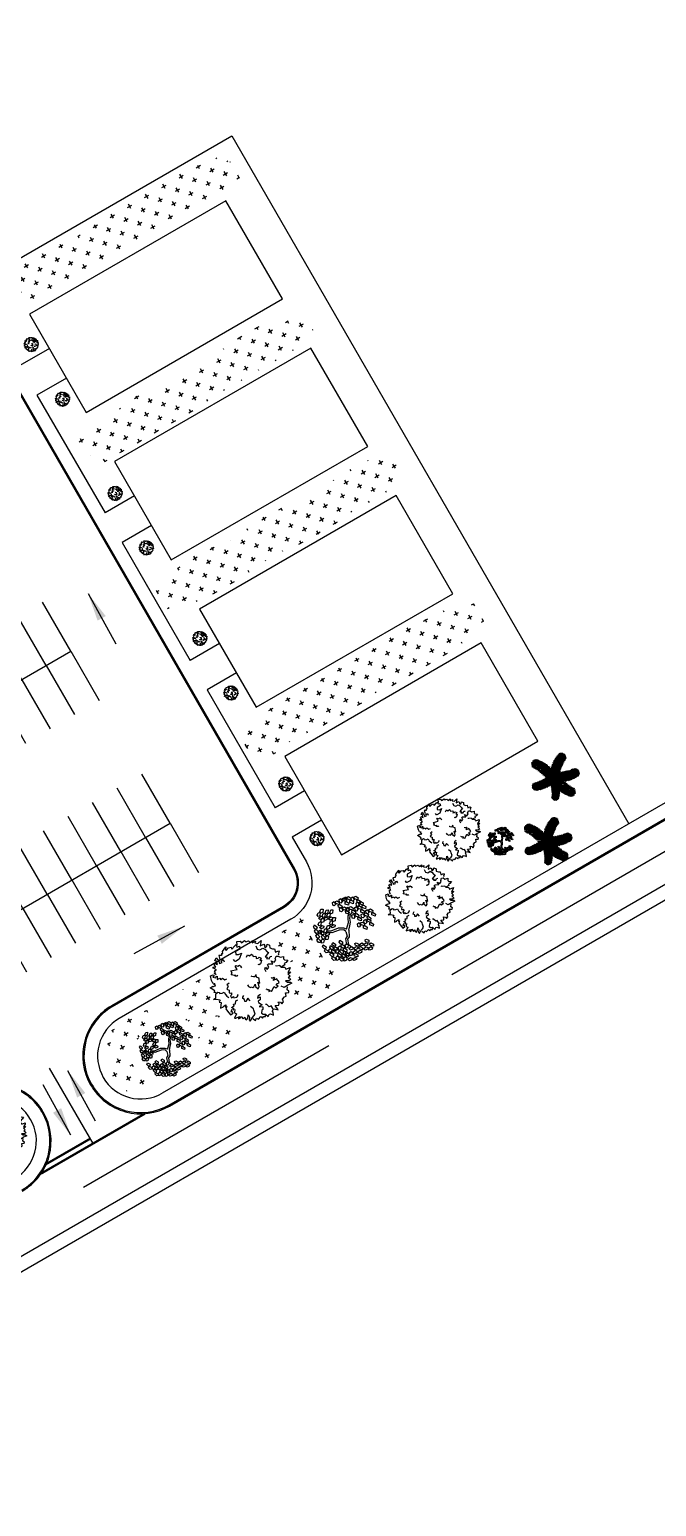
# Model space of a CAD drawing. Header units: metres. Extents: x 99558 to 100446, y 49739 to 50255.
# Drawn here: x 100042.4 to 100097.7, y 49994.8 to 50125 of the extents above; entities that cross this region are included whole.
import ezdxf

# ---------------------------------------------------------------- set-up
doc = ezdxf.new("R2010")
doc.units = ezdxf.units.M
doc.header["$MEASUREMENT"] = 0
doc.linetypes.add('DASHED2', pattern=[0.375, 0.25, -0.125])
for name, color, linetype in [('BuildingOutline', 200, 'Continuous'), ('Grass', 252, 'Continuous'), ('ParkingSpace', 9, 'Continuous'), ('RoadMarkings', 252, 'Continuous'), ('SiteBoundary', 10, 'Continuous'), ('Vegetations', 74, 'Continuous'), ('Walkway', 104, 'Continuous')]:
    doc.layers.add(name, color=color, linetype=linetype)
doc.styles.get("Standard").update_dxf_attribs({"font": 'arial.ttf'})
doc.dimstyles.new('BuildingStyle', dxfattribs={"dimtxt": 2.5, "dimasz": 2.5, "dimexe": 2.5, "dimexo": 0.0625, "dimgap": 2.5, "dimtad": 0, "dimtih": 1, "dimtoh": 1, "dimdec": 0, "dimzin": 0, "dimdsep": 46, "dimtxsty": 'Standard', "dimcen": 0.09, "dimadec": 0, "dimazin": 0, "dimtfac": 1, "dimtdec": 0, "dimtofl": 0, "dimtmove": 2, "dimatfit": 3, "dimfxl": 1, "dimtolj": 1, "dimtzin": 0, "dimarcsym": 0})
pattern_1 = [(30, (100000, 50000), (0.320272, 1.195272), [0.4375, -1.3125]), (120, (100000.2988, 49999.9199), (-1.195272, 0.320272), [0.4375, -1.3125])]

# ---------------------------------------------------------------- blocks, each defined once
blk = doc.blocks.new('ParkingSpaces')
at = {"layer": 'ParkingSpace'}
for points in [[(-17.5, 0), (-17.5, 5)], [(-15, 0), (-15, 5)], [(-12.5, 0), (-12.5, 5)], [(-10, 0), (-10, 5)], [(-7.5, 0), (-7.5, 5)], [(-5, 0), (-5, 5)], [(-2.5, 0), (-2.5, 5)], [(-2.5, 0), (-2.5, 5)], [(0, 0), (0, 5)], [(0, 0), (-17.5, 0)], [(0, 0), (-17.5, 0)], [(0, 0), (0, -5)], [(-17.5, 0), (-17.5, -5)], [(-15, 0), (-15, -5)], [(-12.5, 0), (-12.5, -5)], [(-10, 0), (-10, -5)], [(-7.5, 0), (-7.5, -5)], [(-5, 0), (-5, -5)], [(-2.5, 0), (-2.5, -5)], [(-2.5, 0), (-2.5, -5)]]:
    blk.add_lwpolyline(points, dxfattribs=at)
blk = doc.blocks.new('TREE-13')
for points in [[(-21.6, 67.4), (-19.6, 66.7), (-18.7, 69.8), (-10.8, 73.3), (-12.8, 70), (-12.8, 68.1), (-7.5, 69.8), (-3.6, 68.8), (-4.1, 65.4), (2.2, 67.7), (5.1, 68.1), (4, 64.4), (8, 63.4), (6.5, 59.2), (-1.2, 59.2), (-3.2, 55.4), (0.6, 52.9), (5.6, 52.5), (-2.3, 46.3), (-9, 46.3), (-9.5, 46.7), (-9.9, 50.2)], [(6, 66.5), (8.5, 71.7), (13.2, 69.8), (13.6, 66.5), (19.5, 67.1), (19.9, 64.4), (24.4, 63.8), (25.3, 61.7), (25.3, 60.2), (30.2, 60.9), (28.2, 58.1), (33.6, 57.7), (31.6, 55.9), (35.3, 53)], [(-59.3, 18.7), (-61.8, 20.7), (-59.3, 22.6), (-63.4, 30.1), (-58.4, 30.1), (-58.9, 29.5), (-54.2, 28.9), (-56, 32), (-53.7, 32), (-56.4, 34.7), (-56, 39.1), (-53.7, 46.4), (-49.2, 45.5), (-49.2, 43), (-51.3, 42.6), (-48.3, 39.3), (-46.3, 40.9), (-45, 40.3), (-47.5, 36.1), (-43, 35.7), (-43, 32.8), (-39.6, 33.7), (-37.6, 29.7), (-33.9, 29.5)], [(-45.3, 43.3), (-46.6, 46.6), (-44.6, 46.6), (-44.6, 49.6), (-40.8, 49.6), (-43.7, 53.9), (-43.7, 55.8), (-41.2, 55.2), (-39.9, 53.5), (-39.9, 58.5), (-37, 59.1), (-37, 57.3), (-35.4, 55.8), (-34.1, 61.2), (-36.1, 63.1), (-32, 66), (-31.6, 61.8), (-31.1, 59.1), (-32, 55.8), (-27.8, 55), (-27.8, 58.1), (-24, 58.1), (-24.4, 54.5)], [(-21.6, 67.4), (-23.2, 65), (-27, 66.9), (-28.3, 60.7)], [(30.3, 51.3), (29.9, 45.7), (32.8, 42.8), (38.3, 42.8), (39.9, 39.9), (40.9, 34.5), (42.5, 32.2), (34.4, 29.2), (37.5, 26.8), (35, 25.9), (38.6, 23.6), (41.7, 25.6), (44.1, 24.7)], [(35.3, 53), (41.9, 54.3), (36.7, 48), (42.6, 47.4), (42.6, 44.5), (41.5, 43.4), (41.8, 41.9), (45, 42.4), (46.9, 44.8), (49.6, 41.4), (47.9, 37.5), (50.6, 34.1), (53.4, 33), (52.2, 27.7), (53.5, 27.5), (57.1, 27.1), (57.3, 25), (54.4, 22.9), (54.4, 21.5)], [(-17.9, 26.4), (-17.9, 24.8), (-21.3, 26.8), (-19.7, 27.7), (-21.3, 28.1), (-25.1, 31.6), (-22.6, 33.1), (-22.6, 37), (-13, 33.9), (-13, 40), (-11.6, 40.6), (-9.6, 37.9), (-6.7, 37.9), (-5.8, 36), (-5.8, 33.1)], [(9, 43.3), (12.6, 45.6), (13.1, 44.6), (14.1, 42.6), (18.4, 43.4), (18.8, 41.7), (18.6, 39), (22.7, 37.4), (21.8, 34.6), (21, 34.2), (23.8, 32.8), (26.1, 33.5), (28, 30.7), (25.1, 29), (26.9, 27.6), (23.9, 24), (23.1, 23.6), (20.1, 23), (19.4, 24.3)], [(-59.9, 5.9), (-64.3, 10.1), (-68.1, 11.8), (-66.3, 12.4), (-63.4, 12.4), (-60.5, 17.8), (-56.4, 18.7), (-54.6, 16.8), (-55.1, 15.5), (-51.3, 13.9), (-47.9, 13.5), (-48.3, 9.3), (-47.5, 6), (-45.9, 2.8)], [(-59.9, 5.9), (-62.6, 4.1), (-60.3, 2), (-65.1, -5.1), (-60.1, -5.5), (-60.5, -4.9), (-55.8, -4.7), (-57.9, -7.6), (-55.6, -7.8), (-58.6, -10.3), (-58.5, -14.7), (-57, -22.1), (-52.4, -21.7), (-52.2, -19.3), (-54.2, -18.7), (-51, -15.6), (-49.1, -17.5), (-47.7, -17), (-49.8, -12.6), (-45.3, -12.6), (-45, -9.7), (-41.7, -10.9), (-39.3, -7.1), (-35.5, -7.3)], [(-34.3, 21.6), (-38.5, 21.3), (-38.4, 20.3), (-38, 18), (-42, 16.1), (-41.3, 14.5), (-39.6, 12.5), (-41.9, 8.7), (-39.6, 7), (-38.7, 7.1), (-40, 4.4), (-42.4, 3.6), (-42.3, 0.2), (-38.9, 0.5), (-39.5, -1.7), (-35, -2.8), (-34.1, -2.7), (-31.3, -1.4), (-31.6, 0.1)], [(-11, 5.1), (-10.9, 2.5), (-9.6, 0.4), (-8.7, -0.9), (-7.5, -0.1), (-5.6, -2.4), (-3.7, -2.3), (0, 0), (-1.7, -3.2), (0, -8.4), (3.1, -6.6), (3.9, -3.9), (4.8, 0.9), (6.9, -2.1), (7.8, 0.4), (9.7, 6), (9.4, 5.8), (6.9, 8.7), (8.6, 12.2), (7.3, 11.9), (4.9, 10.4), (3.2, 11.2), (1.3, 13.4), (0.8, 14.2)], [(24.5, 8.2), (24.5, 12.7), (27, 15), (27.4, 10.5), (31.5, 12.5), (31.5, 16.7), (33.7, 17.1), (39.5, 14), (39.5, 19.2), (42.5, 14.8), (46.3, 16.7), (46.3, 18.6), (49.9, 21.5), (52.8, 20.2), (54.4, 17.1), (59.7, 15.5), (57.7, 12.1), (58.2, 10), (62.4, 7.1), (58.2, 5.3), (55.2, 5.5), (54.8, 3), (48.1, 3.2), (47.6, 6.1), (42.9, 7.8), (41.6, 9.2)], [(48.1, 3.2), (52.2, 0.7), (53.1, 0.1), (52.7, -3.1), (59.9, -4.3), (58.5, -6), (53.1, -9.3), (56.9, -10.3), (54, -12), (51.8, -11.2), (53.1, -16), (49.3, -16.8), (51.1, -18.3), (51.1, -21.2), (47.7, -21.2), (43.2, -18.9), (45, -22.2), (48.9, -24.5), (49.8, -27), (42.8, -26.4), (39.4, -26.8), (36.1, -26.8), (33.1, -22.6)], [(-47.1, -18), (-49.5, -21.5), (-50.1, -22.5), (-48.3, -25.1), (-54.4, -29.3), (-52.4, -30.2), (-46.2, -31), (-49.2, -33.5), (-45.8, -33.8), (-44.1, -32.1), (-43.4, -37), (-39.6, -36.2), (-40.6, -38.3), (-39.4, -40.9), (-36.3, -39.5), (-33.2, -35.6), (-33.4, -39.4), (-35.9, -43), (-35.7, -45.7), (-29.7, -42.2), (-26.4, -41.2), (-23.4, -39.8), (-22.2, -33.7), (-21.7, -31.5), (-23.7, -26.2)], [(-19.7, -18.5), (-21, -12.7), (-26.2, -15.8), (-27.5, -15), (-26.2, -11.9), (-27.7, -9.4), (-26.5, -7.6), (-24, -6.1)], [(-1.1, -17.9), (-5.7, -18), (-7.9, -20.5), (-3.4, -20.8), (-5.4, -24.9), (-9.5, -25), (-9.9, -27.2), (-6.7, -33), (-11.9, -33.1), (-7.5, -35.9), (-9.3, -39.8), (-11.2, -39.8), (-14, -43.5), (-12.7, -46.4), (-9.6, -47.9), (-7.8, -53.2), (-4.5, -51.2), (-2.4, -51.6), (0.6, -55.8), (2.4, -51.5), (2.1, -48.6), (4.6, -48.1), (4.3, -41.4), (1.4, -41), (-0.4, -36.3), (-1.9, -35)], [(10.8, -14.5), (11.4, -15.6), (11.4, -16.2), (13.9, -17.2), (13.9, -18.9), (12.5, -20.1), (15.9, -20.6), (15.9, -22.4), (23.5, -17.4), (25.1, -20.8), (29.8, -19.9), (27.3, -17.2), (30.3, -16.2), (33.2, -16.6), (33.6, -13.5), (32.7, -13.3), (33.2, -9.3), (26.9, -8.7), (30.7, -7), (30.3, -4.7), (28.5, -5.4), (26.9, -4.3), (26.9, -3.1)], [(-29.7, -43.8), (-29.7, -44.9), (-27.9, -48.9), (-24.4, -46.4), (-22.8, -49.1), (-17.5, -47.8), (-16.6, -50.9), (-14.2, -49.6), (-11.5, -51.1), (-10.3, -49.1)], [(6.3, -47.6), (11.2, -52.1), (10.2, -44), (15.5, -46.6), (17, -44.2), (16.7, -42.6), (17.7, -41.6), (20.2, -43.7), (20.5, -46.8), (24.6, -45.4), (25.3, -41), (29.3, -39.6), (32.3, -40.2), (34.1, -35.1), (35.3, -35.6), (38.6, -37.2), (39.9, -35.5), (38.5, -32.2), (41.3, -28.4)]]:
    blk.add_lwpolyline(points)
blk = doc.blocks.new('L', base_point=(1.368, 0.591))
for p, q in [((1.275, 0.567), (1.306, 0.592)), ((1.288, 0.517), (1.275, 0.567)), ((1.281, 0.65), (1.312, 0.675)), ((1.294, 0.6), (1.281, 0.65)), ((1.322, 0.591), (1.294, 0.6)), ((1.306, 0.592), (1.336, 0.538)), ((1.312, 0.675), (1.342, 0.621)), ((1.342, 0.621), (1.322, 0.591)), ((1.337, 0.489), (1.356, 0.548)), ((1.356, 0.548), (1.391, 0.554)), ((1.391, 0.554), (1.404, 0.527)), ((1.317, 0.508), (1.288, 0.517)), ((1.336, 0.538), (1.317, 0.508)), ((1.376, 0.484), (1.337, 0.489)), ((1.404, 0.527), (1.376, 0.484))]:
    blk.add_line(p, q)
blk = doc.blocks.new('TREE-11')
at = {"layer": 'Vegetations'}
for p, q in [((25.2, 29.6), (26.6, 33.6)), ((-28.6, 13.3), (-35.2, 17.7)), ((-28.6, 17.4), (-34.8, 21.1)), ((-11.4, 15.2), (-28.6, 17.4)), ((-11.7, 10.3), (-28.6, 13.3)), ((-2.4, 5.5), (-11.7, 10.3)), ((0, 8.9), (-11.4, 15.2)), ((0, 0), (-3.1, -10.3)), ((0, 0), (-2.4, 5.5)), ((3.8, 4.1), (0, 8.9)), ((3.8, 4.1), (15.2, 14.4)), ((7.2, -0.7), (13.8, 6.7)), ((13.8, 6.7), (19.3, 12.6)), ((15.2, 14.4), (18.6, 22.5)), ((18.6, 22.5), (21.7, 27.4)), ((19.3, 12.6), (22.4, 21.4)), ((21.7, 27.4), (25.2, 29.6)), ((22.4, 21.4), (27.6, 27.7)), ((27.6, 27.7), (33.5, 29.6)), ((-9, -14), (-13.8, -25.9)), ((-5.2, -16.3), (-9.7, -27.7)), ((-9.7, -27.7), (-6.9, -33.6)), ((-3.1, -10.3), (-9, -14)), ((0.7, -13.7), (-5.2, -16.3)), ((7.2, -0.7), (0.7, -13.7))]:
    blk.add_line(p, q, dxfattribs=at)
for p, xscale, yscale, zscale, rotation in [((-25.5, 58.4), 120, 120, 120, 295.0165150851705), ((9.3, 58.4), 119.9999999999999, 119.9999999999999, 119.9999999999999, 190.1248425347957), ((25.5, 56.6), 119.9999999999999, 119.9999999999999, 119.9999999999999, 190.1248425347957), ((36.2, 54.3), 119.9999999999999, 119.9999999999999, 119.9999999999999, 190.1248425347957), ((-48.6, 36.2), 119.9999999999998, 119.9999999999998, 119.9999999999998, 347.8021081598379), ((-33.8, 39.2), 120, 120, 120, 295.0165150851705), ((-30.7, 19.6), 120, 120, 120, 295.0165150851705), ((-16.6, 51), 120, 120, 120, 295.0165150851705), ((-11, 28.5), 120, 120, 120, 295.0165150851705), ((-7.2, 46.2), 120, 120, 120, 295.0165150851705), ((16.6, 38.8), 119.9999999999999, 119.9999999999999, 119.9999999999999, 190.1248425347957), ((29.3, 32.2), 119.9999999999999, 119.9999999999999, 119.9999999999999, 190.1248425347957), ((46.9, 23.7), 119.9999999999999, 119.9999999999999, 119.9999999999999, 190.1248425347957), ((50.4, 46.6), 119.9999999999999, 119.9999999999999, 119.9999999999999, 190.1248425347957), ((54.5, 31), 119.9999999999999, 119.9999999999999, 119.9999999999999, 190.1248425347957), ((-54.2, 15.9), 119.9999999999998, 119.9999999999998, 119.9999999999998, 347.8021081598379), ((-41.7, 17.7), 119.9999999999998, 119.9999999999998, 119.9999999999998, 347.8021081598379), ((32.8, 12.2), 119.9999999999999, 119.9999999999999, 119.9999999999999, 190.1248425347957), ((34.1, -10.3), 119.9999999999999, 119.9999999999999, 119.9999999999999, 190.1248425347957), ((50, -11.1), 119.9999999999999, 119.9999999999999, 119.9999999999999, 190.1248425347957), ((51.7, 3), 119.9999999999999, 119.9999999999999, 119.9999999999999, 190.1248425347957), ((64.9, 5.9), 119.9999999999999, 119.9999999999999, 119.9999999999999, 190.1248425347957), ((-1.4, -34), 119.9999999999998, 119.9999999999998, 119.9999999999998, 66.16076666471409), ((22.4, -38.1), 119.9999999999998, 119.9999999999998, 119.9999999999998, 66.16076666471409), ((-15.2, -53.6), 119.9999999999998, 119.9999999999998, 119.9999999999998, 66.16076666471409), ((2.1, -45.5), 119.9999999999998, 119.9999999999998, 119.9999999999998, 66.16076666471409), ((26.9, -50.6), 119.9999999999998, 119.9999999999998, 119.9999999999998, 66.16076666471409)]:
    blk.add_blockref('L', p, dxfattribs=dict(at, xscale=xscale, yscale=yscale, zscale=zscale, rotation=rotation))
at = {"layer": 'Vegetations', "xscale": 120, "yscale": 120, "zscale": 120}
for p in [(-52.1, -10.7), (-45.9, -33.3), (-38.6, -19.6), (-30.7, -16.3), (-23.8, -38.8), (-15.2, -39.5), (-14.8, -20), (-31.7, -43.2)]:
    blk.add_blockref('L', p, dxfattribs=at)
blk = doc.blocks.new('TREE-23')
for p, q in [((-18.7, 45), (-31.3, 48.8)), ((-16.6, 41.5), (-30.9, 46.6)), ((-20.1, 47.2), (-30.4, 51.1)), ((-21.6, 49.6), (-29.7, 53.4)), ((-15.5, 39.5), (-29.7, 44.7)), ((-13.8, 36.4), (-28.6, 42.8)), ((-23.8, 52.7), (-28, 56.1)), ((-12.6, 34), (-27.3, 40.5)), ((-11.2, 31), (-25.7, 37.5)), ((-24.1, 53), (-24.8, 58.7)), ((-10.1, 28.3), (-24.1, 34.2)), ((-22.5, 50.9), (-21.4, 59.9)), ((-20.9, 48.6), (-18.9, 60.1)), ((-19.7, 46.7), (-16.1, 59.6)), ((-18.2, 44.3), (-14.5, 59)), ((-16.9, 42.1), (-11.9, 57.4)), ((-15.3, 39.2), (-9.9, 54.9)), ((-14, 36.6), (-8, 52.4)), ((-13.3, 35.3), (-6, 49.5)), ((-11.7, 32.1), (-4.6, 47.3)), ((-10.5, 29.3), (-3.5, 45.4)), ((-9.4, 26.6), (-2, 42.9)), ((-8, 23), (-0.9, 40.7)), ((-6.8, 19.8), (0.6, 37.7)), ((-5.8, 16.6), (1.8, 35)), ((15.4, 17.3), (18.1, 34.6)), ((17.8, 19.2), (20.7, 36.2)), ((20.6, 21.3), (22.6, 37.4)), ((22.8, 22.9), (25, 38.7)), ((25, 24.4), (26.8, 39.6)), ((27.8, 26.2), (28.9, 40.6)), ((28.9, 26.9), (31.8, 41.9)), ((31.2, 28.2), (34.4, 43)), ((33.8, 29.7), (37.2, 44)), ((35.8, 30.8), (39.9, 44)), ((38.2, 31.9), (41.5, 43.7)), ((40, 32.8), (43.9, 42.7)), ((42.4, 33.9), (45.7, 41.4)), ((44.2, 34.7), (49, 35.3)), ((44.5, 34.7), (47.8, 38.9)), ((-48.1, 6.6), (-54.9, 3.6)), ((-50.1, 7.3), (-54.8, 6.5)), ((-45.9, 5.9), (-54.5, 1.6)), ((-44.1, 5.3), (-53.5, -0.5)), ((-49.8, 7.2), (-53.4, 9.7)), ((-41.9, 4.7), (-52.6, -1.6)), ((-46.9, 6.2), (-51.7, 11.6)), ((-39.8, 4.2), (-50.7, -3.3)), ((-44.6, 5.5), (-50, 12.7)), ((-42.6, 4.9), (-48.5, 14)), ((-37.3, 3.6), (-48.3, -4.3)), ((-39.3, 4.1), (-46.6, 14.1)), ((-34.9, 3.1), (-45.9, -5.2)), ((-37.5, 3.7), (-44.9, 13.7)), ((-33.7, 2.9), (-43.2, -6.1)), ((-34.7, 3.1), (-43.1, 13.2)), ((-30.8, 2.4), (-41.1, -6.7)), ((-32.5, 2.7), (-41, 12.7)), ((-28.4, 2.1), (-39.4, -7.1)), ((-29.9, 2.3), (-38.3, 12.1)), ((-26, 1.8), (-37.1, -7.7)), ((-27.5, 2), (-35.4, 11.6)), ((-22.9, 1.6), (-35.1, -8.1)), ((-25.4, 1.8), (-33.3, 11.4)), ((-20.1, 1.4), (-32.4, -8.5)), ((-22.4, 1.5), (-31.7, 11.2)), ((-17.3, 1.3), (-30, -8.8)), ((-20.1, 1.4), (-29.6, 11)), ((-18.3, 1.4), (-27.6, 10.9)), ((-15.1, 1.3), (-26.6, -9.2)), ((-16.1, 1.3), (-25.9, 10.8)), ((-12.8, 1.4), (-24.2, -9.3)), ((-9.1, 26), (-23.1, 31.9)), ((-14.1, 1.3), (-23.1, 10.8)), ((-7.8, 22.5), (-22.3, 30.1)), ((-6.8, 19.8), (-21.3, 27.6)), ((-11.9, 1.4), (-20.9, 10.8)), ((-11, 1.4), (-20.9, -9.4)), ((-6.1, 17.7), (-20.5, 25.4)), ((-5.3, 15.2), (-19.9, 23.5)), ((-4.7, 12.9), (-18.8, 20.2)), ((-4, 10.3), (-18.1, 17.6)), ((-9.9, 1.5), (-18.1, 10.9)), ((-8.3, 1.6), (-18.1, -9.4)), ((-3.4, 7.9), (-17.3, 14.3)), ((-2.9, 5.6), (-16.7, 11.4)), ((-2.3, 2.6), (-16.2, 8.7)), ((-8, 1.6), (-15.7, 11.1)), ((-1.7, -0.6), (-15.6, 4.5)), ((-6.2, 1.7), (-14.7, -9.2)), ((-5.5, 1.8), (-13.5, 11.3)), ((-4.3, 1.9), (-11.8, -8.9)), ((-1.1, 5.6), (-11.2, -5)), ((-0.6, 2.9), (-10.5, -9.8)), ((-2.9, 2.1), (-10.1, 11.8)), ((-0.1, 0.6), (-9.8, -13.3)), ((-2.1, 2.2), (-7.9, -8.3)), ((-5, 14), (3.3, 31.2)), ((-4.3, 11.4), (4.4, 28.3)), ((-3.7, 9.2), (5.6, 24.6)), ((-3, 6), (6.5, 21.3)), ((-3, 0.7), (4.5, -7.8)), ((-2.4, 3.5), (7.4, 17.2)), ((-2, 1.1), (8.1, 13.7)), ((1.1, 3.2), (-1.9, 16.2)), ((-1.5, -1.6), (8.8, 8.9)), ((-0.9, 4.6), (13, -0.3)), ((-0.3, 1.4), (13.7, -4.5)), ((2.7, 5), (1, 19.6)), ((1.3, 2.4), (3.2, -10.8)), ((1.7, 3.9), (14.9, 1.2)), ((2.1, 2), (13.4, 9.2)), ((4.2, 6.7), (3.1, 22)), ((3.5, 1.3), (7.1, -13)), ((3.7, 6.1), (17.4, 4.2)), ((4.7, 0.6), (16.8, 7.4)), ((5.4, 0.3), (10, -14.4)), ((5.6, 8.1), (19, 6)), ((5.8, 8.4), (5.8, 24.7)), ((7.1, 9.7), (20.9, 8)), ((7.2, -0.6), (19, 6.3)), ((7.9, 10.5), (8.1, 26.8)), ((8.7, 11.2), (23.1, 10.2)), ((9.2, -1.5), (21.4, 5.1)), ((9.4, 11.9), (10.8, 29.2)), ((10.4, 12.9), (24.8, 11.8)), ((11.2, 13.6), (12.9, 30.9)), ((11.2, -2.4), (24.3, 3.9)), ((12.1, 14.4), (27.2, 13.9)), ((13, 15.2), (15.9, 33.1)), ((13.5, -3.3), (26.5, 3)), ((13.9, 16), (28.6, 15.1)), ((15.4, 17.3), (30.3, 16.4)), ((15.5, -4.1), (29.5, 1.9)), ((17.4, 18.9), (32.2, 17.8)), ((17.8, -4.9), (31.2, 1.3)), ((19.7, -5.5), (33.3, 0.7)), ((20.1, 20.9), (33.7, 18.9)), ((21.9, 22.3), (35.6, 20.2)), ((22.1, -6.3), (35.6, 0)), ((24.1, 23.8), (38.4, 22)), ((26.6, 25.4), (41.1, 23.6)), ((28.7, 26.7), (43.2, 24.7)), ((31.4, 28.4), (45, 25.7)), ((33.2, 29.4), (46.8, 26.5)), ((36.6, 31.1), (48.2, 28.1)), ((38.7, 32.2), (48.5, 30.2)), ((41, 33.3), (49.1, 32.4)), ((-16.4, -31.9), (-27.7, -35.2)), ((-15.5, -30.4), (-26.7, -33.8)), ((-14.1, -28), (-25.7, -32.4)), ((-13.1, -26.2), (-24.6, -30.7)), ((-11.9, -24), (-23.3, -28.4)), ((-10.8, -22), (-21.9, -25.9)), ((-10, -20.2), (-21, -24.2)), ((-8.8, -17.6), (-20.3, -22.8)), ((-8, -15.6), (-19.5, -21)), ((-7.3, -14), (-18.8, -19.3)), ((-6.6, -12.1), (-18.2, -17.8)), ((-6, -10.3), (-17.2, -15.3)), ((-16.7, -32.3), (-13.5, -44.4)), ((-5.4, -8.3), (-16.6, -13.4)), ((-4.8, -6.5), (-15.8, -10.8)), ((-15.4, -30.2), (-11.8, -42.5)), ((-4.3, -4.8), (-15.2, -8.6)), ((-3.7, -2.5), (-14.7, -6.6)), ((-14.2, -28.2), (-10.3, -40.6)), ((-3.1, 0), (-14.1, -3.4)), ((-13.6, -27.2), (-8.6, -38.5)), ((-12.3, -24.8), (-7.4, -36.9)), ((-11.2, -22.7), (-6.5, -35.5)), ((-10.2, -20.7), (-5.3, -33.6)), ((-9, -18), (-4.3, -31.9)), ((0.4, -1.9), (-8.8, -17.3)), ((-8, -15.6), (-3, -29.7)), ((1.2, -5.1), (-7.9, -20.6)), ((-7, -13.1), (-2, -27.7)), ((1.8, -7.3), (-6.7, -24.4)), ((-6.3, -11.1), (-0.6, -24.8)), ((-5.6, -9.2), (0.3, -22.6)), ((2.5, -9.9), (-5.6, -27.2)), ((-5.1, -7.5), (1.4, -19.8)), ((-4.4, -5.1), (2.2, -17.3)), ((3.3, -12.5), (-4, -31)), ((-3.9, -3.1), (3.1, -14.2)), ((-3.4, -1.3), (3.8, -11.5)), ((4.4, -15.7), (-2.8, -33.7)), ((5.6, -18.9), (-1.3, -36.7)), ((7.1, -22.5), (-0.1, -38.8)), ((0.3, -1.5), (14.2, -7.2)), ((0.9, -3.9), (14.9, -10.1)), ((8.2, -25.2), (1.4, -41.4)), ((1.5, -6.2), (15.7, -13.4)), ((2.2, -8.8), (16.4, -15.9)), ((9.5, -27.9), (2.5, -43.2)), ((2.9, -11.2), (17.5, -19.3)), ((3.7, -13.6), (18.2, -21.2)), ((11.1, -31.1), (4, -45.4)), ((4.4, -15.7), (19, -23.4)), ((5.4, -18.4), (20, -25.8)), ((11.8, -32.5), (6, -48.3)), ((6.8, -21.9), (20.8, -27.6)), ((7.5, -0.7), (13.4, -16)), ((7.8, -24.2), (21.9, -30)), ((9, -26.9), (23.5, -33.2)), ((10.2, -1.9), (16.3, -17.1)), ((10.4, -29.8), (25.1, -36.2)), ((11.6, -32.2), (26.4, -38.5)), ((12.1, -2.7), (19.7, -18.3)), ((14.4, -3.7), (22.3, -19.1)), ((16.7, -4.5), (25.9, -20.1)), ((19.7, -5.5), (28.5, -20.7)), ((22.6, -6.5), (31.5, -21.3)), ((25.4, -7.3), (37.3, -0.4)), ((26, -7.4), (33.7, -21.7)), ((27.6, -7.9), (39.6, -1)), ((28.6, -8.1), (36.3, -22)), ((30.2, -8.5), (42.8, -1.6)), ((31.2, -8.7), (38.3, -22.3)), ((33.1, -9.1), (45.9, -2.1)), ((34.4, -9.4), (40.7, -22.4)), ((35.5, -9.6), (48.3, -2.4)), ((35.8, -9.6), (43.8, -22.6)), ((38.4, -10.1), (46.7, -22.6)), ((38.6, -10.1), (50.3, -2.7)), ((40.7, -10.4), (52.3, -2.8)), ((41.3, -10.5), (49.6, -22.6)), ((43.6, -10.7), (52.2, -21.5)), ((44.4, -10.8), (54.1, -3.8)), ((46.2, -11), (53.6, -20.7)), ((46.8, -11), (55.2, -5.6)), ((48.2, -11.1), (55.4, -19)), ((49.4, -11.2), (56.5, -7.4)), ((50.8, -11.3), (56.7, -17.1)), ((52.8, -11.4), (57.6, -10.2)), ((53.1, -11.3), (57.7, -13.9)), ((-18.2, -34.5), (-28.1, -36.9)), ((-19.3, -36.1), (-27.5, -38.7)), ((-20.7, -37.9), (-27.1, -40.5)), ((-22.5, -40.2), (-25.9, -42.7)), ((-22.7, -40.4), (-23.5, -44.8)), ((-21.4, -38.9), (-20.9, -45.9)), ((-20.1, -37.1), (-19, -46.1)), ((-19.1, -35.8), (-16.8, -45.9)), ((-17.8, -33.9), (-15.5, -45.5)), ((13.2, -35.1), (7.9, -50.8)), ((14.8, -37.9), (9.9, -53.3)), ((16.1, -40), (12.5, -54.8)), ((13.3, -35.3), (27.6, -40.4)), ((17.6, -42.5), (14.2, -55.4)), ((14.4, -37.3), (28.8, -42.2)), ((16.6, -40.8), (29.3, -44.5)), ((18.9, -44.3), (16.9, -55.9)), ((18, -43), (28.4, -46.7)), ((20.5, -46.7), (19.4, -55.7)), ((19.6, -45.3), (27.7, -49)), ((21.8, -48.5), (26, -51.8)), ((22.1, -48.7), (22.8, -54.4))]:
    blk.add_line(p, q)
for centre, radius, start, end in [((-126.2, -21), 126.2, 8.5439, 38.2906), ((88.5, -71.1), 114.7, 110.1895, 139.9362), ((-15.6, 104.5), 103.2, 248.0996, 277.8463), ((-98.3, 21), 97.5, 318.5391, 348.2858), ((123.4, 26.3), 126.2, 189.1509, 218.8976), ((55.8, 103.3), 114.7, 241.292, 271.0387)]:
    blk.add_arc(centre, radius, start, end)

msp = doc.modelspace()

# ---------------------------------------------------------------- hatches: boundary and pattern name
at = {"layer": 'Grass'}
h = msp.add_hatch(dxfattribs=at)
h.set_pattern_fill('CROSS', color=256, scale=3.5)
h.set_pattern_definition(pattern_1)
h.paths.add_polyline_path([(100059.12, 50113.79), (100056.81, 50112.8), (100052.99, 50110.94), (100049.78, 50108.89), (100046.32, 50106.52), (100043.74, 50105.48), (100040.63, 50103.76), (100039.21, 50102.41), (100037.19, 50100.79), (100037.23, 50100.05), (100038.46, 50099.97), (100039.82, 50100.11), (100042.27, 50100.99), (100043.93, 50101.72), (100045.95, 50102.89), (100048.34, 50104), (100052.33, 50106.23), (100054.72, 50107.76), (100056.78, 50109.44), (100058.61, 50110.01), (100060.96, 50111.86), (100060.81, 50112.98)])
h = msp.add_hatch(dxfattribs=at)
h.set_pattern_fill('CROSS', color=256, scale=3.5)
h.set_pattern_definition(pattern_1)
h.paths.add_polyline_path([(100066.98, 50099.66), (100064.95, 50099.24), (100063.33, 50099.22), (100060.71, 50097.71), (100058.13, 50095.8), (100056.25, 50094.72), (100053.59, 50092.95), (100052.14, 50092.84), (100050.91, 50092.13), (100049.44, 50090.67), (100047.52, 50089.53), (100046.56, 50088.56), (100046.33, 50088.32), (100047.09, 50087.57), (100048.33, 50087.34), (100049.17, 50086.87), (100051.13, 50088.01), (100056.99, 50091.46), (100059.27, 50092.97), (100061.23, 50094.1), (100063.82, 50095.6), (100065.93, 50096.82), (100067.46, 50098.57)])
h = msp.add_hatch(dxfattribs=at)
h.set_pattern_fill('CROSS', color=256, scale=3.5)
h.set_pattern_definition(pattern_1)
h.paths.add_polyline_path([(100074.1, 50087.32), (100073.07, 50087.36), (100071.8, 50086.8), (100071.18, 50086.49), (100069.63, 50085.59), (100068.06, 50084.26), (100066.45, 50083.31), (100065.4, 50083.1), (100064.26, 50082.64), (100063.03, 50082), (100061.73, 50081.06), (100060.42, 50080.14), (100059.42, 50079.44), (100058.52, 50079.34), (100057.48, 50079.11), (100056.18, 50078.35), (100055.37, 50077.34), (100054.73, 50076.63), (100053.55, 50076.15), (100053.65, 50075.41), (100054.05, 50074.88), (100054.4, 50074.27), (100054.67, 50073.8), (100054.79, 50073.59), (100056.3, 50074.12), (100057.29, 50074.6), (100058.7, 50075.3), (100059.94, 50076.01), (100061.05, 50076.65), (100062.36, 50077.48), (100063.24, 50078.11), (100064.75, 50078.98), (100066.16, 50079.55), (100067.24, 50080.13), (100069.18, 50081.18), (100069.9, 50081.81), (100071.12, 50082.63), (100072.48, 50083.34), (100073.53, 50083.95), (100074.92, 50084.9), (100075.3, 50085.24), (100075.21, 50085.93), (100074.72, 50086.79)])
h = msp.add_hatch(dxfattribs=at)
h.set_pattern_fill('CROSS', color=256, scale=3.5)
h.set_pattern_definition(pattern_1)
h.paths.add_polyline_path([(100082.78, 50073.55), (100082.4, 50074.21), (100081.43, 50074.41), (100079.79, 50074.17), (100077.79, 50073.2), (100075.65, 50072.3), (100073.62, 50070.96), (100071.38, 50069.67), (100069.92, 50068.83), (100067.7, 50067.5), (100065.52, 50066.33), (100063.99, 50065.4), (100062.59, 50064.21), (100061.3, 50063.16), (100061.12, 50062.44), (100061.56, 50061.65), (100062, 50060.88), (100062.82, 50060.69), (100064.23, 50061.29), (100065.87, 50062.53), (100067.5, 50063.23), (100069.88, 50064.41), (100071.11, 50065.12), (100072.47, 50066.29), (100074.53, 50067.22), (100077.51, 50068.96), (100079.24, 50069.99), (100081.74, 50071.69), (100082.23, 50072.33)])
h = msp.add_hatch(dxfattribs=at)
h.set_pattern_fill('CROSS', color=256, scale=3.5)
h.set_pattern_definition(pattern_1)
h.paths.add_polyline_path([(100067.33, 50044.94), (100067.4, 50046.57), (100067.21, 50046.91), (100066.91, 50046.74), (100066.21, 50046.67), (100065.57, 50046.3), (100064.99, 50045.65), (100064.61, 50045.44), (100064.11, 50045.15), (100063.73, 50045.02), (100063.95, 50044.65), (100064.41, 50044.23), (100064.82, 50043.97), (100065.22, 50043.27), (100065.76, 50042.34), (100065.88, 50041.01), (100065.57, 50039.55), (100065.8, 50039.14), (100066.67, 50039.36), (100067.68, 50039.68), (100068.77, 50040.3), (100069.28, 50040.6), (100069.73, 50040.86), (100069.49, 50041.27), (100069.72, 50042.35), (100069.53, 50042.69), (100069.03, 50042.73), (100068.52, 50042.87), (100068.17, 50043.48), (100067.78, 50044.15)])
h = msp.add_hatch(dxfattribs=at)
h.set_pattern_fill('CROSS', color=256, scale=3.5)
h.set_pattern_definition(pattern_1)
h.paths.add_polyline_path([(100058.45, 50039.24), (100058.35, 50039.8), (100058.01, 50040.54), (100058.2, 50040.83), (100057.93, 50041.29), (100057.62, 50041.38), (100056.9, 50040.97), (100056.01, 50040.53), (100055.87, 50039.91), (100055.31, 50039.59), (100054.92, 50039.36), (100054.84, 50038.77), (100055.21, 50038.12), (100055.72, 50037.9), (100056.26, 50037.69), (100056.87, 50037.46), (100057.17, 50036.88), (100057.33, 50036.53), (100057.33, 50035.45), (100057.25, 50034.51), (100057.37, 50033.98), (100057.88, 50033.9), (100058.67, 50034.36), (100059.79, 50034.8), (100060.3, 50035.32), (100060.34, 50035.81), (100060.67, 50036.29), (100060.57, 50036.78), (100060.01, 50037.49), (100059.41, 50037.96), (100058.73, 50038.21), (100058.63, 50038.76)])
h = msp.add_hatch(dxfattribs=at)
h.set_pattern_fill('CROSS', color=256, scale=3.5)
h.set_pattern_definition(pattern_1)
h.paths.add_polyline_path([(100051.47, 50034.77), (100051.77, 50035.66), (100052.6, 50037.01), (100053.93, 50037.79), (100053.52, 50038.59), (100052.42, 50038.52), (100051.06, 50037.74), (100049.69, 50036.78), (100049.31, 50035.43), (100049.69, 50034.57), (100049.61, 50033.63), (100049.62, 50032.71), (100049.97, 50031.98), (100051.1, 50031.38), (100052.3, 50031.48), (100053.01, 50031.49), (100053.01, 50031.82), (100053.33, 50032.01), (100052.87, 50032.8), (100052.04, 50033.49), (100051.36, 50033.85)])

# ---------------------------------------------------------------- linework, layer by layer
msp.add_line((100441.9, 50255.13), (100054.13, 50031.25))
for points in [[(100054.73, 50030.21), (100442.53, 50254.11)], [(100054.78, 50030.12), (100442.58, 50254.02)], [(99561.35, 49739.58), (100445.15, 50249.85)], [(99561.98, 49738.56), (100445.78, 50248.83)]]:
    msp.add_lwpolyline(points)
at = {"linetype": 'DASHED2', "ltscale": 100}
msp.add_lwpolyline([(99560.04, 49741.71), (100443.84, 50251.98)], dxfattribs=at)
at = {"layer": 'BuildingOutline'}
for points in [[(100059.75, 50109.9), (100042.43, 50099.9), (100047.43, 50091.24), (100064.75, 50101.24)], [(100067.25, 50096.91), (100049.93, 50086.91), (100054.93, 50078.25), (100072.25, 50088.25)], [(100074.75, 50083.92), (100057.43, 50073.92), (100062.43, 50065.26), (100079.75, 50075.26)], [(100082.25, 50070.93), (100064.93, 50060.93), (100069.93, 50052.27), (100087.25, 50062.27)]]:
    msp.add_lwpolyline(points, close=True, dxfattribs=at)
at = {"layer": 'RoadMarkings'}
msp.add_lwpolyline([(100048.03, 50026.81), (100044.2, 50033.45)], dxfattribs=at)
at = {"layer": 'RoadMarkings', "linetype": 'DASHED2', "ltscale": 1.6, "const_width": 0.2}
for points in [[(100043.44, 50024.16), (100052.62, 50029.46)], [(100043.91, 50025.01), (100047.78, 50027.24)]]:
    msp.add_lwpolyline(points, dxfattribs=at)
at = {"layer": 'SiteBoundary'}
for points in [[(99965, 50060.62), (100060.26, 50115.62)], [(100060.26, 50115.62), (100095.26, 50055)]]:
    msp.add_lwpolyline(points, dxfattribs=at)
at = {"layer": 'Walkway'}
for points in [[(100041.74, 50022.71, 0.414214), (100043.57, 50029.54), (100043.57, 50029.54, 0.414214), (100036.74, 50031.37), (100021.58, 50022.62, -0.414214), (100018.17, 50023.54), (99991.82, 50069.18, -0.414214), (99992.73, 50072.59), (100036.03, 50097.59, -0.414214), (100039.45, 50096.68), (100065.8, 50051.04, -0.414214), (100064.88, 50047.62), (100049.73, 50038.87, 0.414214), (100047.9, 50032.04), (100047.9, 50032.04, 0.414214), (100054.73, 50030.21)], [(100041.79, 50022.62, 0.414214), (100043.65, 50029.59, 0.414214), (100036.69, 50031.46), (100021.53, 50022.71, -0.414214), (100018.25, 50023.59), (99991.9, 50069.23, -0.414214), (99992.78, 50072.5), (100036.08, 50097.5, -0.414214), (100039.36, 50096.63), (100065.71, 50050.99, -0.414214), (100064.83, 50047.71), (100049.68, 50038.96, 0.414214), (100047.81, 50031.99, 0.414214), (100054.78, 50030.12)], [(100065.59, 50053.8), (100066.84, 50051.64, -0.414214), (100065.48, 50046.58), (100050.33, 50037.83, 0.414214), (100048.94, 50032.64, 0.414214), (100054.13, 50031.25)], [(100041.14, 50023.75, 0.414214), (100042.53, 50028.94, 0.414214), (100037.34, 50030.33), (100022.18, 50021.58, -0.414214), (100017.13, 50022.94), (100015.88, 50025.1)]]:
    msp.add_lwpolyline(points, format="xyb", dxfattribs=at)
for points in [[(100044.18, 50096.87), (100041.59, 50095.37)], [(100045.68, 50094.27), (100043.09, 50092.77)], [(100043.09, 50092.77), (100049.09, 50082.38)], [(100051.68, 50083.88), (100049.09, 50082.38)], [(100053.18, 50081.28), (100050.59, 50079.78)], [(100050.59, 50079.78), (100056.59, 50069.39)], [(100059.18, 50070.89), (100056.59, 50069.39)], [(100060.68, 50068.29), (100058.09, 50066.79)], [(100058.09, 50066.79), (100064.09, 50056.4)], [(100066.68, 50057.9), (100064.09, 50056.4)], [(100068.18, 50055.3), (100065.59, 50053.8)]]:
    msp.add_lwpolyline(points, dxfattribs=at)

# ---------------------------------------------------------------- block references
at = {"layer": 'Vegetations', "color": 0}
for name, p, xscale, yscale, zscale, rotation in [('TREE-13', (100042.67, 50097.17), 0.009999999999999995, 0.009999999999999995, 0.009999999999999995, 30.00000000000241), ('TREE-13', (100045.42, 50092.36), 0.009999999999999997, 0.009999999999999997, 0.009999999999999997, 30.00000000000242), ('TREE-13', (100050.06, 50084.05), 0.009999999999999995, 0.009999999999999995, 0.009999999999999995, 30.00000000000241), ('TREE-13', (100052.81, 50079.25), 0.009999999999999997, 0.009999999999999997, 0.009999999999999997, 30.00000000000242), ('TREE-13', (100057.53, 50071.27), 0.009999999999999995, 0.009999999999999995, 0.009999999999999995, 30.00000000000241), ('TREE-13', (100060.27, 50066.46), 0.009999999999999997, 0.009999999999999997, 0.009999999999999997, 30.00000000000242), ('TREE-23', (100088.71, 50058.98), 0.03850918448849873, 0.03850918448849873, 0.03850918448849873, 30.00000000000242), ('TREE-13', (100065.1, 50058.44), 0.009999999999999997, 0.009999999999999997, 0.009999999999999997, 30.00000000000242), ('TREE-13', (100079.71, 50054.21), 0.04387303945956549, 0.04387303945956549, 0.04387303945956549, 30.00000000000242), ('TREE-23', (100088.07, 50053.3), 0.03850918448849873, 0.03850918448849873, 0.03850918448849873, 30.00000000000242), ('TREE-13', (100067.85, 50053.63), 0.01, 0.01, 0.01, 30.00000000000242), ('TREE-11', (100083.99, 50053.36), 0.01706093980103999, 0.01706093980103999, 0.01706093980103999, 30.00000000000241), ('TREE-13', (100077.2, 50048.1), 0.04822178478377511, 0.04822178478377511, 0.04822178478377511, 30.00000000000242), ('TREE-11', (100070.33, 50045.5), 0.0395971430331462, 0.0395971430331462, 0.0395971430331462, 30.00000000000241), ('TREE-13', (100062.34, 50040.85), 0.05676410179837247, 0.05676410179837247, 0.05676410179837247, 30.00000000000241), ('TREE-11', (100054.55, 50034.94), 0.03362982967264461, 0.03362982967264461, 0.03362982967264461, 30.00000000000241), ('TREE-13', (100039.59, 50027.43), 0.04576408492441643, 0.04576408492441643, 0.04576408492441643, 30.00000000000242)]:
    msp.add_blockref(name, p, dxfattribs=dict(at, xscale=xscale, yscale=yscale, zscale=zscale, rotation=rotation))
at = {"layer": 'Walkway', "xscale": -1, "rotation": 29.99999999999326}
msp.add_blockref('ParkingSpaces', (100030.92, 50061.44), dxfattribs=at)
at = {"layer": 'Walkway', "rotation": 210.0000000000328}
msp.add_blockref('ParkingSpaces', (100039.67, 50046.29), dxfattribs=at)

# ---------------------------------------------------------------- leaders
at = {"layer": 'RoadMarkings'}
for points in [[(100047.59, 50075.29), (100050.03, 50070.84)], [(100056.09, 50045.98), (100051.64, 50043.54)], [(100045.79, 50033.26), (100048.23, 50028.81)], [(100046.07, 50027.54), (100043.63, 50031.99)]]:
    msp.add_leader(points, dimstyle='BuildingStyle', override={"dimgap": 2.5, "dimtad": 0}, dxfattribs=at)

doc.saveas('drawing.dxf')
